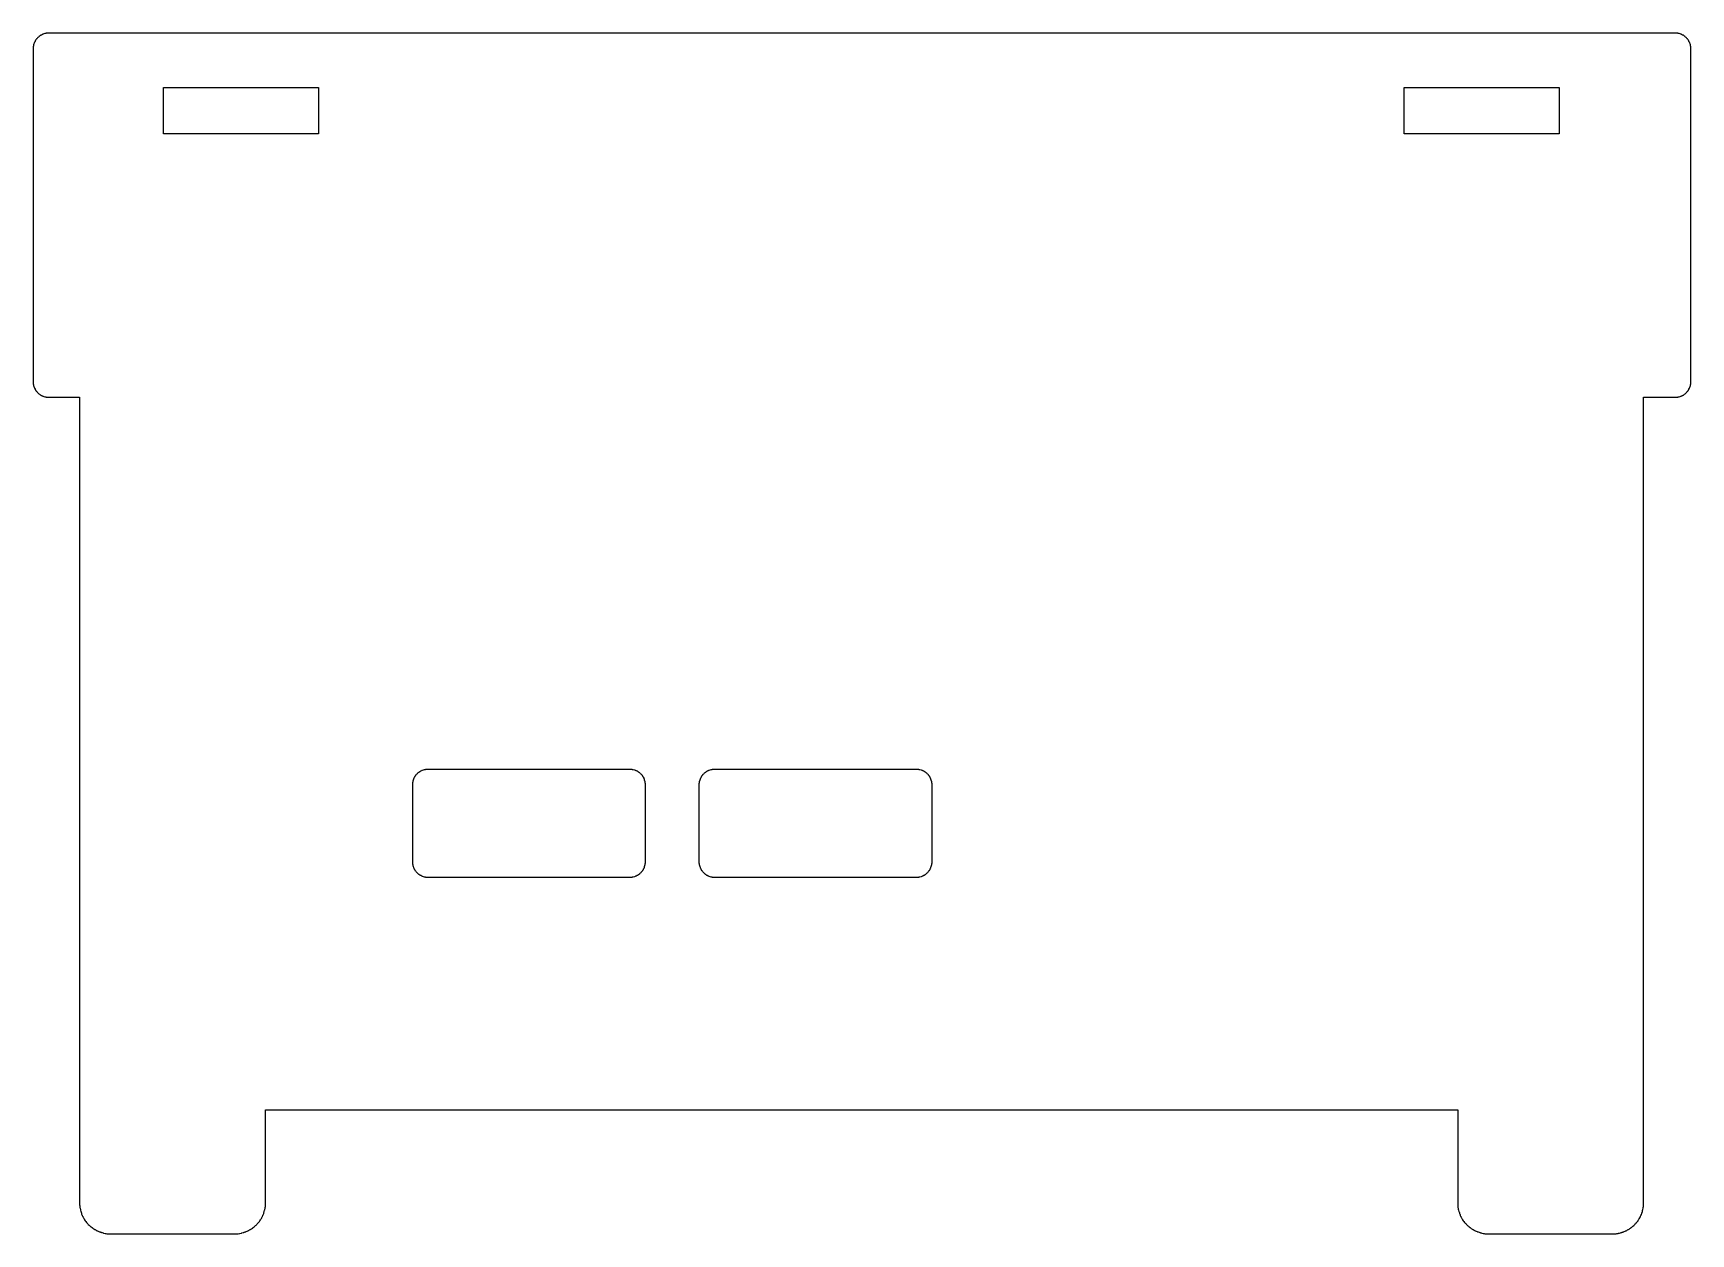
# Model space of a CAD drawing. Header units: metres. Extents: x -3 to 104, y 0 to 78.
import ezdxf

# ---------------------------------------------------------------- set-up
doc = ezdxf.new("R2010")
doc.units = ezdxf.units.M

msp = doc.modelspace()

# ---------------------------------------------------------------- linework, layer by layer
for p, q in [((-2.84, 77.04), (-2.85, 77.03)), ((-2.83, 77.06), (-2.84, 77.04)), ((-2.82, 77.07), (-2.83, 77.06)), ((-2.81, 77.09), (-2.82, 77.07)), ((-2.8, 77.1), (-2.81, 77.09)), ((-2.78, 77.13), (-2.8, 77.1)), ((-2.77, 77.14), (-2.78, 77.13)), ((-2.75, 77.16), (-2.77, 77.14)), ((-2.72, 77.19), (-2.75, 77.16)), ((-2.69, 77.22), (-2.72, 77.19)), ((-2.66, 77.25), (-2.69, 77.22)), ((-2.64, 77.27), (-2.66, 77.25)), ((-2.63, 77.28), (-2.64, 77.27)), ((-2.6, 77.3), (-2.63, 77.28)), ((-2.59, 77.31), (-2.6, 77.3)), ((-2.57, 77.32), (-2.59, 77.31)), ((-2.56, 77.33), (-2.57, 77.32)), ((-2.54, 77.34), (-2.56, 77.33)), ((-2.53, 77.35), (-2.54, 77.34)), ((-2.51, 77.36), (-2.53, 77.35)), ((-2.5, 77.37), (-2.51, 77.36)), ((-2.48, 77.38), (-2.5, 77.37)), ((-2.47, 77.38), (-2.48, 77.38)), ((-2.42, 77.41), (-2.47, 77.38)), ((-2.41, 77.41), (-2.42, 77.41)), ((-2.39, 77.42), (-2.41, 77.41)), ((-2.38, 77.43), (-2.39, 77.42)), ((-2.36, 77.43), (-2.38, 77.43)), ((-2.31, 77.45), (-2.36, 77.43)), ((-2.24, 77.47), (-2.31, 77.45)), ((-2.22, 77.47), (-2.24, 77.47)), ((-2.21, 77.48), (-2.22, 77.47)), ((-2.19, 77.48), (-2.21, 77.48)), ((-2.17, 77.48), (-2.19, 77.48)), ((-2.16, 77.49), (-2.17, 77.48)), ((-2.14, 77.49), (-2.16, 77.49)), ((-2.07, 77.5), (-2.14, 77.49)), ((-2.05, 77.5), (-2.07, 77.5)), ((-2.04, 77.5), (-2.05, 77.5)), ((-2.02, 77.5), (-2.04, 77.5)), ((103.02, 77.5), (-2.02, 77.5)), ((103.03, 77.5), (103.02, 77.5)), ((103.05, 77.5), (103.03, 77.5)), ((103.07, 77.5), (103.05, 77.5)), ((103.14, 77.49), (103.07, 77.5)), ((103.16, 77.49), (103.14, 77.49)), ((103.17, 77.48), (103.16, 77.49)), ((103.19, 77.48), (103.17, 77.48)), ((103.21, 77.48), (103.19, 77.48)), ((103.22, 77.47), (103.21, 77.48)), ((103.24, 77.47), (103.22, 77.47)), ((103.31, 77.45), (103.24, 77.47)), ((103.36, 77.43), (103.31, 77.45)), ((103.38, 77.43), (103.36, 77.43)), ((103.39, 77.42), (103.38, 77.43)), ((103.41, 77.41), (103.39, 77.42)), ((103.42, 77.41), (103.41, 77.41)), ((103.47, 77.38), (103.42, 77.41)), ((103.48, 77.38), (103.47, 77.38)), ((103.5, 77.37), (103.48, 77.38)), ((103.52, 77.36), (103.5, 77.37)), ((103.53, 77.35), (103.52, 77.36)), ((103.55, 77.34), (103.53, 77.35)), ((103.56, 77.33), (103.55, 77.34)), ((103.57, 77.32), (103.56, 77.33)), ((103.59, 77.31), (103.57, 77.32)), ((103.6, 77.3), (103.59, 77.31)), ((103.63, 77.28), (103.6, 77.3)), ((103.64, 77.27), (103.63, 77.28)), ((103.66, 77.25), (103.64, 77.27)), ((103.69, 77.22), (103.66, 77.25)), ((103.72, 77.19), (103.69, 77.22)), ((103.75, 77.16), (103.72, 77.19)), ((103.77, 77.14), (103.75, 77.16)), ((103.78, 77.13), (103.77, 77.14)), ((103.8, 77.1), (103.78, 77.13)), ((103.81, 77.09), (103.8, 77.1)), ((103.82, 77.07), (103.81, 77.09)), ((103.83, 77.06), (103.82, 77.07)), ((103.84, 77.04), (103.83, 77.06)), ((103.85, 77.03), (103.84, 77.04)), ((-2.99, 76.64), (-3, 76.57)), ((-3, 76.57), (-3, 76.55)), ((-3, 76.55), (-3, 76.54)), ((-3, 76.54), (-3, 76.52)), ((-3, 76.52), (-3, 54.98)), ((-2.98, 76.67), (-2.99, 76.66)), ((-2.99, 76.66), (-2.99, 76.64)), ((-2.97, 76.72), (-2.98, 76.71)), ((-2.98, 76.71), (-2.98, 76.69)), ((-2.98, 76.69), (-2.98, 76.67)), ((-2.95, 76.81), (-2.97, 76.74)), ((-2.97, 76.74), (-2.97, 76.72)), ((-2.93, 76.86), (-2.95, 76.81)), ((-2.92, 76.89), (-2.93, 76.88)), ((-2.93, 76.88), (-2.93, 76.86)), ((-2.91, 76.91), (-2.92, 76.89)), ((-2.88, 76.97), (-2.91, 76.92)), ((-2.91, 76.92), (-2.91, 76.91)), ((-2.87, 77), (-2.88, 76.98)), ((-2.88, 76.98), (-2.88, 76.97)), ((-2.86, 77.01), (-2.87, 77)), ((-2.85, 77.03), (-2.86, 77.01)), ((103.86, 77.01), (103.85, 77.03)), ((103.87, 77), (103.86, 77.01)), ((103.88, 76.98), (103.87, 77)), ((103.88, 76.97), (103.88, 76.98)), ((103.91, 76.92), (103.88, 76.97)), ((103.91, 76.91), (103.91, 76.92)), ((103.92, 76.89), (103.91, 76.91)), ((103.93, 76.88), (103.92, 76.89)), ((103.93, 76.86), (103.93, 76.88)), ((103.95, 76.81), (103.93, 76.86)), ((103.97, 76.74), (103.95, 76.81)), ((103.97, 76.72), (103.97, 76.74)), ((103.98, 76.71), (103.97, 76.72)), ((103.98, 76.69), (103.98, 76.71)), ((103.98, 76.67), (103.98, 76.69)), ((103.99, 76.66), (103.98, 76.67)), ((103.99, 76.64), (103.99, 76.66)), ((104, 76.57), (103.99, 76.64)), ((104, 76.55), (104, 76.57)), ((104, 76.54), (104, 76.55)), ((104, 76.52), (104, 76.54)), ((104, 54.98), (104, 76.52)), ((5.42, 71), (5.42, 74)), ((5.42, 74), (15.42, 74)), ((15.42, 74), (15.42, 71)), ((85.5, 71), (85.5, 74)), ((85.5, 74), (95.5, 74)), ((95.5, 74), (95.5, 71)), ((15.42, 71), (5.42, 71)), ((95.5, 71), (85.5, 71)), ((-3, 54.98), (-3, 54.96)), ((-3, 54.96), (-3, 54.95)), ((-3, 54.95), (-3, 54.93)), ((-3, 54.93), (-2.99, 54.86)), ((-2.99, 54.86), (-2.99, 54.84)), ((-2.99, 54.84), (-2.98, 54.83)), ((-2.98, 54.83), (-2.98, 54.81)), ((-2.98, 54.81), (-2.98, 54.79)), ((-2.98, 54.79), (-2.97, 54.78)), ((-2.97, 54.78), (-2.97, 54.76)), ((-2.97, 54.76), (-2.95, 54.69)), ((-2.95, 54.69), (-2.93, 54.64)), ((-2.93, 54.64), (-2.93, 54.62)), ((-2.93, 54.62), (-2.92, 54.61)), ((-2.92, 54.61), (-2.91, 54.59)), ((-2.91, 54.59), (-2.91, 54.58)), ((-2.91, 54.58), (-2.88, 54.53)), ((103.88, 54.53), (103.91, 54.58)), ((103.91, 54.59), (103.92, 54.61)), ((103.91, 54.58), (103.91, 54.59)), ((103.92, 54.61), (103.93, 54.62)), ((103.93, 54.64), (103.95, 54.69)), ((103.93, 54.62), (103.93, 54.64)), ((103.95, 54.69), (103.97, 54.76)), ((103.97, 54.78), (103.98, 54.79)), ((103.97, 54.76), (103.97, 54.78)), ((103.98, 54.83), (103.99, 54.84)), ((103.98, 54.81), (103.98, 54.83)), ((103.98, 54.79), (103.98, 54.81)), ((103.99, 54.86), (104, 54.93)), ((103.99, 54.84), (103.99, 54.86)), ((104, 54.96), (104, 54.98)), ((104, 54.95), (104, 54.96)), ((104, 54.93), (104, 54.95)), ((-2.88, 54.53), (-2.88, 54.52)), ((-2.88, 54.52), (-2.87, 54.5)), ((-2.87, 54.5), (-2.86, 54.49)), ((-2.86, 54.49), (-2.85, 54.47)), ((-2.85, 54.47), (-2.84, 54.46)), ((-2.84, 54.46), (-2.83, 54.44)), ((-2.83, 54.44), (-2.82, 54.43)), ((-2.82, 54.43), (-2.81, 54.41)), ((-2.81, 54.41), (-2.8, 54.4)), ((-2.8, 54.4), (-2.78, 54.37)), ((-2.78, 54.37), (-2.77, 54.36)), ((-2.77, 54.36), (-2.75, 54.34)), ((-2.75, 54.34), (-2.72, 54.31)), ((-2.72, 54.31), (-2.69, 54.28)), ((-2.69, 54.28), (-2.66, 54.25)), ((-2.66, 54.25), (-2.64, 54.23)), ((-2.64, 54.23), (-2.63, 54.22)), ((-2.63, 54.22), (-2.6, 54.2)), ((-2.6, 54.2), (-2.59, 54.19)), ((-2.59, 54.19), (-2.57, 54.18)), ((-2.57, 54.18), (-2.56, 54.17)), ((-2.56, 54.17), (-2.54, 54.16)), ((-2.54, 54.16), (-2.53, 54.15)), ((-2.53, 54.15), (-2.51, 54.14)), ((-2.51, 54.14), (-2.5, 54.13)), ((-2.5, 54.13), (-2.48, 54.12)), ((-2.48, 54.12), (-2.47, 54.12)), ((-2.47, 54.12), (-2.42, 54.09)), ((-2.42, 54.09), (-2.41, 54.09)), ((-2.41, 54.09), (-2.39, 54.08)), ((-2.39, 54.08), (-2.38, 54.07)), ((-2.38, 54.07), (-2.36, 54.07)), ((-2.36, 54.07), (-2.31, 54.05)), ((-2.31, 54.05), (-2.24, 54.03)), ((-2.24, 54.03), (-2.22, 54.03)), ((-2.22, 54.03), (-2.21, 54.02)), ((-2.21, 54.02), (-2.19, 54.02)), ((-2.19, 54.02), (-2.17, 54.02)), ((-2.17, 54.02), (-2.16, 54.01)), ((-2.16, 54.01), (-2.14, 54.01)), ((-2.14, 54.01), (-2.07, 54)), ((-2.07, 54), (-2.05, 54)), ((-2.05, 54), (-2.04, 54)), ((-2.04, 54), (-2.02, 54)), ((-2.02, 54), (0, 54)), ((0, 54), (0, 1.96)), ((100.95, 2), (100.95, 54)), ((100.95, 54), (103.02, 54)), ((103.02, 54), (103.03, 54)), ((103.03, 54), (103.05, 54)), ((103.05, 54), (103.07, 54)), ((103.07, 54), (103.14, 54.01)), ((103.14, 54.01), (103.16, 54.01)), ((103.16, 54.01), (103.17, 54.02)), ((103.17, 54.02), (103.19, 54.02)), ((103.19, 54.02), (103.21, 54.02)), ((103.21, 54.02), (103.22, 54.03)), ((103.22, 54.03), (103.24, 54.03)), ((103.24, 54.03), (103.31, 54.05)), ((103.31, 54.05), (103.36, 54.07)), ((103.36, 54.07), (103.38, 54.07)), ((103.38, 54.07), (103.39, 54.08)), ((103.39, 54.08), (103.41, 54.09)), ((103.41, 54.09), (103.42, 54.09)), ((103.42, 54.09), (103.47, 54.12)), ((103.47, 54.12), (103.48, 54.12)), ((103.48, 54.12), (103.5, 54.13)), ((103.5, 54.13), (103.52, 54.14)), ((103.52, 54.14), (103.53, 54.15)), ((103.53, 54.15), (103.55, 54.16)), ((103.55, 54.16), (103.56, 54.17)), ((103.56, 54.17), (103.57, 54.18)), ((103.57, 54.18), (103.59, 54.19)), ((103.59, 54.19), (103.6, 54.2)), ((103.6, 54.2), (103.63, 54.22)), ((103.63, 54.22), (103.64, 54.23)), ((103.64, 54.23), (103.66, 54.25)), ((103.66, 54.25), (103.69, 54.28)), ((103.69, 54.28), (103.72, 54.31)), ((103.72, 54.31), (103.75, 54.34)), ((103.75, 54.34), (103.77, 54.36)), ((103.77, 54.36), (103.78, 54.37)), ((103.78, 54.37), (103.8, 54.4)), ((103.8, 54.4), (103.81, 54.41)), ((103.81, 54.41), (103.82, 54.43)), ((103.82, 54.43), (103.83, 54.44)), ((103.83, 54.44), (103.84, 54.46)), ((103.84, 54.46), (103.85, 54.47)), ((103.85, 54.47), (103.86, 54.49)), ((103.86, 54.49), (103.87, 54.5)), ((103.87, 54.5), (103.88, 54.52)), ((103.88, 54.52), (103.88, 54.53)), ((22.19, 29.95), (22.26, 29.97)), ((22.26, 29.97), (22.28, 29.97)), ((22.28, 29.97), (22.29, 29.98)), ((22.29, 29.98), (22.31, 29.98)), ((22.31, 29.98), (22.33, 29.98)), ((22.33, 29.98), (22.34, 29.99)), ((22.34, 29.99), (22.36, 29.99)), ((22.36, 29.99), (22.43, 30)), ((22.43, 30), (22.45, 30)), ((22.45, 30), (22.46, 30)), ((22.46, 30), (22.48, 30)), ((22.48, 30), (35.52, 30)), ((35.52, 30), (35.54, 30)), ((35.54, 30), (35.55, 30)), ((35.55, 30), (35.57, 30)), ((35.57, 30), (35.64, 29.99)), ((35.64, 29.99), (35.66, 29.99)), ((35.66, 29.99), (35.67, 29.98)), ((35.67, 29.98), (35.69, 29.98)), ((35.69, 29.98), (35.71, 29.98)), ((35.71, 29.98), (35.72, 29.97)), ((35.72, 29.97), (35.74, 29.97)), ((35.74, 29.97), (35.81, 29.95)), ((40.69, 29.95), (40.76, 29.97)), ((40.76, 29.97), (40.78, 29.97)), ((40.78, 29.97), (40.79, 29.98)), ((40.79, 29.98), (40.81, 29.98)), ((40.81, 29.98), (40.83, 29.98)), ((40.83, 29.98), (40.84, 29.99)), ((40.84, 29.99), (40.86, 29.99)), ((40.86, 29.99), (40.93, 30)), ((40.93, 30), (40.95, 30)), ((40.95, 30), (40.96, 30)), ((40.96, 30), (40.98, 30)), ((40.98, 30), (54.02, 30)), ((54.02, 30), (54.04, 30)), ((54.04, 30), (54.05, 30)), ((54.05, 30), (54.07, 30)), ((54.07, 30), (54.14, 29.99)), ((54.14, 29.99), (54.16, 29.99)), ((54.16, 29.99), (54.17, 29.98)), ((54.17, 29.98), (54.19, 29.98)), ((54.19, 29.98), (54.21, 29.98)), ((54.21, 29.98), (54.22, 29.97)), ((54.22, 29.97), (54.24, 29.97)), ((54.24, 29.97), (54.31, 29.95)), ((21.5, 29.07), (21.51, 29.14)), ((21.5, 29.05), (21.5, 29.07)), ((21.5, 29.04), (21.5, 29.05)), ((21.5, 29.02), (21.5, 29.04)), ((21.5, 23.98), (21.5, 29.02)), ((21.51, 29.16), (21.52, 29.17)), ((21.51, 29.14), (21.51, 29.16)), ((21.52, 29.21), (21.53, 29.22)), ((21.52, 29.19), (21.52, 29.21)), ((21.52, 29.17), (21.52, 29.19)), ((21.53, 29.24), (21.55, 29.31)), ((21.53, 29.22), (21.53, 29.24)), ((21.55, 29.31), (21.57, 29.36)), ((21.57, 29.38), (21.58, 29.39)), ((21.57, 29.36), (21.57, 29.38)), ((21.58, 29.39), (21.59, 29.41)), ((21.59, 29.42), (21.62, 29.47)), ((21.59, 29.41), (21.59, 29.42)), ((21.62, 29.48), (21.63, 29.5)), ((21.62, 29.47), (21.62, 29.48)), ((21.63, 29.5), (21.64, 29.51)), ((21.64, 29.51), (21.65, 29.53)), ((21.65, 29.53), (21.66, 29.54)), ((21.66, 29.54), (21.67, 29.56)), ((21.67, 29.56), (21.68, 29.57)), ((21.68, 29.57), (21.69, 29.59)), ((21.69, 29.59), (21.7, 29.6)), ((21.7, 29.6), (21.72, 29.63)), ((21.72, 29.63), (21.73, 29.64)), ((21.73, 29.64), (21.75, 29.66)), ((21.75, 29.66), (21.78, 29.69)), ((21.78, 29.69), (21.81, 29.72)), ((21.81, 29.72), (21.84, 29.75)), ((21.84, 29.75), (21.86, 29.77)), ((21.86, 29.77), (21.87, 29.78)), ((21.87, 29.78), (21.9, 29.8)), ((21.9, 29.8), (21.91, 29.81)), ((21.91, 29.81), (21.93, 29.82)), ((21.93, 29.82), (21.94, 29.83)), ((21.94, 29.83), (21.96, 29.84)), ((21.96, 29.84), (21.97, 29.85)), ((21.97, 29.85), (21.99, 29.86)), ((21.99, 29.86), (22, 29.87)), ((22, 29.87), (22.02, 29.88)), ((22.02, 29.88), (22.03, 29.88)), ((22.03, 29.88), (22.08, 29.91)), ((22.08, 29.91), (22.09, 29.91)), ((22.09, 29.91), (22.11, 29.92)), ((22.11, 29.92), (22.12, 29.93)), ((22.12, 29.93), (22.14, 29.93)), ((22.14, 29.93), (22.19, 29.95)), ((35.81, 29.95), (35.86, 29.93)), ((35.86, 29.93), (35.88, 29.93)), ((35.88, 29.93), (35.89, 29.92)), ((35.89, 29.92), (35.91, 29.91)), ((35.91, 29.91), (35.92, 29.91)), ((35.92, 29.91), (35.97, 29.88)), ((35.97, 29.88), (35.98, 29.88)), ((35.98, 29.88), (36, 29.87)), ((36, 29.87), (36.01, 29.86)), ((36.01, 29.86), (36.03, 29.85)), ((36.03, 29.85), (36.04, 29.84)), ((36.04, 29.84), (36.06, 29.83)), ((36.06, 29.83), (36.07, 29.82)), ((36.07, 29.82), (36.09, 29.81)), ((36.09, 29.81), (36.1, 29.8)), ((36.1, 29.8), (36.13, 29.78)), ((36.13, 29.78), (36.14, 29.77)), ((36.14, 29.77), (36.16, 29.75)), ((36.16, 29.75), (36.19, 29.72)), ((36.19, 29.72), (36.22, 29.69)), ((36.22, 29.69), (36.25, 29.66)), ((36.25, 29.66), (36.27, 29.64)), ((36.27, 29.64), (36.28, 29.63)), ((36.28, 29.63), (36.3, 29.6)), ((36.3, 29.6), (36.31, 29.59)), ((36.31, 29.59), (36.32, 29.57)), ((36.32, 29.57), (36.33, 29.56)), ((36.33, 29.56), (36.34, 29.54)), ((36.34, 29.54), (36.35, 29.53)), ((36.35, 29.53), (36.36, 29.51)), ((36.36, 29.51), (36.37, 29.5)), ((36.37, 29.5), (36.38, 29.48)), ((36.38, 29.48), (36.38, 29.47)), ((36.38, 29.47), (36.41, 29.42)), ((36.41, 29.42), (36.41, 29.41)), ((36.41, 29.41), (36.42, 29.39)), ((36.42, 29.39), (36.43, 29.38)), ((36.43, 29.38), (36.43, 29.36)), ((36.43, 29.36), (36.45, 29.31)), ((36.45, 29.31), (36.47, 29.24)), ((36.47, 29.24), (36.47, 29.22)), ((36.47, 29.22), (36.48, 29.21)), ((36.48, 29.21), (36.48, 29.19)), ((36.48, 29.19), (36.48, 29.17)), ((36.48, 29.17), (36.49, 29.16)), ((36.49, 29.16), (36.49, 29.14)), ((36.49, 29.14), (36.5, 29.07)), ((36.5, 29.07), (36.5, 29.05)), ((36.5, 29.05), (36.5, 29.04)), ((36.5, 29.04), (36.5, 29.02)), ((36.5, 29.02), (36.5, 23.98)), ((40, 29.07), (40.01, 29.14)), ((40, 29.05), (40, 29.07)), ((40, 29.04), (40, 29.05)), ((40, 29.02), (40, 29.04)), ((40, 23.98), (40, 29.02)), ((40.01, 29.16), (40.02, 29.17)), ((40.01, 29.14), (40.01, 29.16)), ((40.02, 29.21), (40.03, 29.22)), ((40.02, 29.19), (40.02, 29.21)), ((40.02, 29.17), (40.02, 29.19)), ((40.03, 29.24), (40.05, 29.31)), ((40.03, 29.22), (40.03, 29.24)), ((40.05, 29.31), (40.07, 29.36)), ((40.07, 29.38), (40.08, 29.39)), ((40.07, 29.36), (40.07, 29.38)), ((40.08, 29.39), (40.09, 29.41)), ((40.09, 29.42), (40.12, 29.47)), ((40.09, 29.41), (40.09, 29.42)), ((40.12, 29.48), (40.13, 29.5)), ((40.12, 29.47), (40.12, 29.48)), ((40.13, 29.5), (40.14, 29.51)), ((40.14, 29.51), (40.15, 29.53)), ((40.15, 29.53), (40.16, 29.54)), ((40.16, 29.54), (40.17, 29.56)), ((40.17, 29.56), (40.18, 29.57)), ((40.18, 29.57), (40.19, 29.59)), ((40.19, 29.59), (40.2, 29.6)), ((40.2, 29.6), (40.22, 29.63)), ((40.22, 29.63), (40.23, 29.64)), ((40.23, 29.64), (40.25, 29.66)), ((40.25, 29.66), (40.28, 29.69)), ((40.28, 29.69), (40.31, 29.72)), ((40.31, 29.72), (40.34, 29.75)), ((40.34, 29.75), (40.36, 29.77)), ((40.36, 29.77), (40.37, 29.78)), ((40.37, 29.78), (40.4, 29.8)), ((40.4, 29.8), (40.41, 29.81)), ((40.41, 29.81), (40.43, 29.82)), ((40.43, 29.82), (40.44, 29.83)), ((40.44, 29.83), (40.46, 29.84)), ((40.46, 29.84), (40.47, 29.85)), ((40.47, 29.85), (40.49, 29.86)), ((40.49, 29.86), (40.5, 29.87)), ((40.5, 29.87), (40.52, 29.88)), ((40.52, 29.88), (40.53, 29.88)), ((40.53, 29.88), (40.58, 29.91)), ((40.58, 29.91), (40.59, 29.91)), ((40.59, 29.91), (40.61, 29.92)), ((40.61, 29.92), (40.62, 29.93)), ((40.62, 29.93), (40.64, 29.93)), ((40.64, 29.93), (40.69, 29.95)), ((54.31, 29.95), (54.36, 29.93)), ((54.36, 29.93), (54.38, 29.93)), ((54.38, 29.93), (54.39, 29.92)), ((54.39, 29.92), (54.41, 29.91)), ((54.41, 29.91), (54.42, 29.91)), ((54.42, 29.91), (54.47, 29.88)), ((54.47, 29.88), (54.48, 29.88)), ((54.48, 29.88), (54.5, 29.87)), ((54.5, 29.87), (54.51, 29.86)), ((54.51, 29.86), (54.53, 29.85)), ((54.53, 29.85), (54.54, 29.84)), ((54.54, 29.84), (54.56, 29.83)), ((54.56, 29.83), (54.57, 29.82)), ((54.57, 29.82), (54.59, 29.81)), ((54.59, 29.81), (54.6, 29.8)), ((54.6, 29.8), (54.63, 29.78)), ((54.63, 29.78), (54.64, 29.77)), ((54.64, 29.77), (54.66, 29.75)), ((54.66, 29.75), (54.69, 29.72)), ((54.69, 29.72), (54.72, 29.69)), ((54.72, 29.69), (54.75, 29.66)), ((54.75, 29.66), (54.77, 29.64)), ((54.77, 29.64), (54.78, 29.63)), ((54.78, 29.63), (54.8, 29.6)), ((54.8, 29.6), (54.81, 29.59)), ((54.81, 29.59), (54.82, 29.57)), ((54.82, 29.57), (54.83, 29.56)), ((54.83, 29.56), (54.84, 29.54)), ((54.84, 29.54), (54.85, 29.53)), ((54.85, 29.53), (54.86, 29.51)), ((54.86, 29.51), (54.87, 29.5)), ((54.87, 29.5), (54.88, 29.48)), ((54.88, 29.48), (54.88, 29.47)), ((54.88, 29.47), (54.91, 29.42)), ((54.91, 29.42), (54.91, 29.41)), ((54.91, 29.41), (54.92, 29.39)), ((54.92, 29.39), (54.93, 29.38)), ((54.93, 29.38), (54.93, 29.36)), ((54.93, 29.36), (54.95, 29.31)), ((54.95, 29.31), (54.97, 29.24)), ((54.97, 29.24), (54.97, 29.22)), ((54.97, 29.22), (54.98, 29.21)), ((54.98, 29.21), (54.98, 29.19)), ((54.98, 29.19), (54.98, 29.17)), ((54.98, 29.17), (54.99, 29.16)), ((54.99, 29.16), (54.99, 29.14)), ((54.99, 29.14), (55, 29.07)), ((55, 29.07), (55, 29.05)), ((55, 29.05), (55, 29.04)), ((55, 29.04), (55, 29.02)), ((55, 29.02), (55, 23.98)), ((21.5, 23.96), (21.5, 23.98)), ((21.5, 23.95), (21.5, 23.96)), ((21.5, 23.93), (21.5, 23.95)), ((21.51, 23.86), (21.5, 23.93)), ((21.51, 23.84), (21.51, 23.86)), ((21.52, 23.83), (21.51, 23.84)), ((21.52, 23.81), (21.52, 23.83)), ((21.52, 23.79), (21.52, 23.81)), ((21.53, 23.78), (21.52, 23.79)), ((21.53, 23.76), (21.53, 23.78)), ((21.55, 23.69), (21.53, 23.76)), ((21.57, 23.64), (21.55, 23.69)), ((21.57, 23.62), (21.57, 23.64)), ((21.58, 23.61), (21.57, 23.62)), ((21.59, 23.59), (21.58, 23.61)), ((21.59, 23.58), (21.59, 23.59)), ((21.62, 23.53), (21.59, 23.58)), ((36.41, 23.58), (36.38, 23.53)), ((36.42, 23.61), (36.41, 23.59)), ((36.41, 23.59), (36.41, 23.58)), ((36.43, 23.62), (36.42, 23.61)), ((36.45, 23.69), (36.43, 23.64)), ((36.43, 23.64), (36.43, 23.62)), ((36.47, 23.76), (36.45, 23.69)), ((36.48, 23.79), (36.47, 23.78)), ((36.47, 23.78), (36.47, 23.76)), ((36.49, 23.84), (36.48, 23.83)), ((36.48, 23.83), (36.48, 23.81)), ((36.48, 23.81), (36.48, 23.79)), ((36.5, 23.93), (36.49, 23.86)), ((36.49, 23.86), (36.49, 23.84)), ((36.5, 23.98), (36.5, 23.96)), ((36.5, 23.96), (36.5, 23.95)), ((36.5, 23.95), (36.5, 23.93)), ((40, 23.96), (40, 23.98)), ((40, 23.95), (40, 23.96)), ((40, 23.93), (40, 23.95)), ((40.01, 23.86), (40, 23.93)), ((40.01, 23.84), (40.01, 23.86)), ((40.02, 23.83), (40.01, 23.84)), ((40.02, 23.81), (40.02, 23.83)), ((40.02, 23.79), (40.02, 23.81)), ((40.03, 23.78), (40.02, 23.79)), ((40.03, 23.76), (40.03, 23.78)), ((40.05, 23.69), (40.03, 23.76)), ((40.07, 23.64), (40.05, 23.69)), ((40.07, 23.62), (40.07, 23.64)), ((40.08, 23.61), (40.07, 23.62)), ((40.09, 23.59), (40.08, 23.61)), ((40.09, 23.58), (40.09, 23.59)), ((40.12, 23.53), (40.09, 23.58)), ((54.91, 23.58), (54.88, 23.53)), ((54.92, 23.61), (54.91, 23.59)), ((54.91, 23.59), (54.91, 23.58)), ((54.93, 23.62), (54.92, 23.61)), ((54.95, 23.69), (54.93, 23.64)), ((54.93, 23.64), (54.93, 23.62)), ((54.97, 23.76), (54.95, 23.69)), ((54.98, 23.79), (54.97, 23.78)), ((54.97, 23.78), (54.97, 23.76)), ((54.99, 23.84), (54.98, 23.83)), ((54.98, 23.83), (54.98, 23.81)), ((54.98, 23.81), (54.98, 23.79)), ((55, 23.93), (54.99, 23.86)), ((54.99, 23.86), (54.99, 23.84)), ((55, 23.98), (55, 23.96)), ((55, 23.96), (55, 23.95)), ((55, 23.95), (55, 23.93)), ((21.62, 23.52), (21.62, 23.53)), ((21.63, 23.5), (21.62, 23.52)), ((21.64, 23.49), (21.63, 23.5)), ((21.65, 23.47), (21.64, 23.49)), ((21.66, 23.46), (21.65, 23.47)), ((21.67, 23.44), (21.66, 23.46)), ((21.68, 23.43), (21.67, 23.44)), ((21.69, 23.41), (21.68, 23.43)), ((21.7, 23.4), (21.69, 23.41)), ((21.72, 23.37), (21.7, 23.4)), ((21.73, 23.36), (21.72, 23.37)), ((21.75, 23.34), (21.73, 23.36)), ((21.78, 23.31), (21.75, 23.34)), ((21.81, 23.28), (21.78, 23.31)), ((21.84, 23.25), (21.81, 23.28)), ((21.86, 23.23), (21.84, 23.25)), ((21.87, 23.22), (21.86, 23.23)), ((21.9, 23.2), (21.87, 23.22)), ((21.91, 23.19), (21.9, 23.2)), ((21.93, 23.18), (21.91, 23.19)), ((21.94, 23.17), (21.93, 23.18)), ((21.96, 23.16), (21.94, 23.17)), ((21.97, 23.15), (21.96, 23.16)), ((21.99, 23.14), (21.97, 23.15)), ((22, 23.13), (21.99, 23.14)), ((22.02, 23.12), (22, 23.13)), ((22.03, 23.12), (22.02, 23.12)), ((22.08, 23.09), (22.03, 23.12)), ((22.09, 23.09), (22.08, 23.09)), ((22.11, 23.08), (22.09, 23.09)), ((22.12, 23.07), (22.11, 23.08)), ((22.14, 23.07), (22.12, 23.07)), ((22.19, 23.05), (22.14, 23.07)), ((22.26, 23.03), (22.19, 23.05)), ((22.28, 23.03), (22.26, 23.03)), ((22.29, 23.02), (22.28, 23.03)), ((22.31, 23.02), (22.29, 23.02)), ((22.33, 23.02), (22.31, 23.02)), ((22.34, 23.01), (22.33, 23.02)), ((22.36, 23.01), (22.34, 23.01)), ((22.43, 23), (22.36, 23.01)), ((22.45, 23), (22.43, 23)), ((22.46, 23), (22.45, 23)), ((22.48, 23), (22.46, 23)), ((35.52, 23), (22.48, 23)), ((35.54, 23), (35.52, 23)), ((35.55, 23), (35.54, 23)), ((35.57, 23), (35.55, 23)), ((35.64, 23.01), (35.57, 23)), ((35.66, 23.01), (35.64, 23.01)), ((35.67, 23.02), (35.66, 23.01)), ((35.69, 23.02), (35.67, 23.02)), ((35.71, 23.02), (35.69, 23.02)), ((35.72, 23.03), (35.71, 23.02)), ((35.74, 23.03), (35.72, 23.03)), ((35.81, 23.05), (35.74, 23.03)), ((35.86, 23.07), (35.81, 23.05)), ((35.88, 23.07), (35.86, 23.07)), ((35.89, 23.08), (35.88, 23.07)), ((35.91, 23.09), (35.89, 23.08)), ((35.92, 23.09), (35.91, 23.09)), ((35.97, 23.12), (35.92, 23.09)), ((35.98, 23.12), (35.97, 23.12)), ((36, 23.13), (35.98, 23.12)), ((36.01, 23.14), (36, 23.13)), ((36.03, 23.15), (36.01, 23.14)), ((36.04, 23.16), (36.03, 23.15)), ((36.06, 23.17), (36.04, 23.16)), ((36.07, 23.18), (36.06, 23.17)), ((36.09, 23.19), (36.07, 23.18)), ((36.1, 23.2), (36.09, 23.19)), ((36.13, 23.22), (36.1, 23.2)), ((36.14, 23.23), (36.13, 23.22)), ((36.16, 23.25), (36.14, 23.23)), ((36.19, 23.28), (36.16, 23.25)), ((36.22, 23.31), (36.19, 23.28)), ((36.25, 23.34), (36.22, 23.31)), ((36.27, 23.36), (36.25, 23.34)), ((36.28, 23.37), (36.27, 23.36)), ((36.3, 23.4), (36.28, 23.37)), ((36.31, 23.41), (36.3, 23.4)), ((36.32, 23.43), (36.31, 23.41)), ((36.33, 23.44), (36.32, 23.43)), ((36.34, 23.46), (36.33, 23.44)), ((36.35, 23.47), (36.34, 23.46)), ((36.36, 23.49), (36.35, 23.47)), ((36.37, 23.5), (36.36, 23.49)), ((36.38, 23.52), (36.37, 23.5)), ((36.38, 23.53), (36.38, 23.52)), ((40.12, 23.52), (40.12, 23.53)), ((40.13, 23.5), (40.12, 23.52)), ((40.14, 23.49), (40.13, 23.5)), ((40.15, 23.47), (40.14, 23.49)), ((40.16, 23.46), (40.15, 23.47)), ((40.17, 23.44), (40.16, 23.46)), ((40.18, 23.43), (40.17, 23.44)), ((40.19, 23.41), (40.18, 23.43)), ((40.2, 23.4), (40.19, 23.41)), ((40.22, 23.37), (40.2, 23.4)), ((40.23, 23.36), (40.22, 23.37)), ((40.25, 23.34), (40.23, 23.36)), ((40.28, 23.31), (40.25, 23.34)), ((40.31, 23.28), (40.28, 23.31)), ((40.34, 23.25), (40.31, 23.28)), ((40.36, 23.23), (40.34, 23.25)), ((40.37, 23.22), (40.36, 23.23)), ((40.4, 23.2), (40.37, 23.22)), ((40.41, 23.19), (40.4, 23.2)), ((40.43, 23.18), (40.41, 23.19)), ((40.44, 23.17), (40.43, 23.18)), ((40.46, 23.16), (40.44, 23.17)), ((40.47, 23.15), (40.46, 23.16)), ((40.49, 23.14), (40.47, 23.15)), ((40.5, 23.13), (40.49, 23.14)), ((40.52, 23.12), (40.5, 23.13)), ((40.53, 23.12), (40.52, 23.12)), ((40.58, 23.09), (40.53, 23.12)), ((40.59, 23.09), (40.58, 23.09)), ((40.61, 23.08), (40.59, 23.09)), ((40.62, 23.07), (40.61, 23.08)), ((40.64, 23.07), (40.62, 23.07)), ((40.69, 23.05), (40.64, 23.07)), ((40.76, 23.03), (40.69, 23.05)), ((40.78, 23.03), (40.76, 23.03)), ((40.79, 23.02), (40.78, 23.03)), ((40.81, 23.02), (40.79, 23.02)), ((40.83, 23.02), (40.81, 23.02)), ((40.84, 23.01), (40.83, 23.02)), ((40.86, 23.01), (40.84, 23.01)), ((40.93, 23), (40.86, 23.01)), ((40.95, 23), (40.93, 23)), ((40.96, 23), (40.95, 23)), ((40.98, 23), (40.96, 23)), ((54.02, 23), (40.98, 23)), ((54.04, 23), (54.02, 23)), ((54.05, 23), (54.04, 23)), ((54.07, 23), (54.05, 23)), ((54.14, 23.01), (54.07, 23)), ((54.16, 23.01), (54.14, 23.01)), ((54.17, 23.02), (54.16, 23.01)), ((54.19, 23.02), (54.17, 23.02)), ((54.21, 23.02), (54.19, 23.02)), ((54.22, 23.03), (54.21, 23.02)), ((54.24, 23.03), (54.22, 23.03)), ((54.31, 23.05), (54.24, 23.03)), ((54.36, 23.07), (54.31, 23.05)), ((54.38, 23.07), (54.36, 23.07)), ((54.39, 23.08), (54.38, 23.07)), ((54.41, 23.09), (54.39, 23.08)), ((54.42, 23.09), (54.41, 23.09)), ((54.47, 23.12), (54.42, 23.09)), ((54.48, 23.12), (54.47, 23.12)), ((54.5, 23.13), (54.48, 23.12)), ((54.51, 23.14), (54.5, 23.13)), ((54.53, 23.15), (54.51, 23.14)), ((54.54, 23.16), (54.53, 23.15)), ((54.56, 23.17), (54.54, 23.16)), ((54.57, 23.18), (54.56, 23.17)), ((54.59, 23.19), (54.57, 23.18)), ((54.6, 23.2), (54.59, 23.19)), ((54.63, 23.22), (54.6, 23.2)), ((54.64, 23.23), (54.63, 23.22)), ((54.66, 23.25), (54.64, 23.23)), ((54.69, 23.28), (54.66, 23.25)), ((54.72, 23.31), (54.69, 23.28)), ((54.75, 23.34), (54.72, 23.31)), ((54.77, 23.36), (54.75, 23.34)), ((54.78, 23.37), (54.77, 23.36)), ((54.8, 23.4), (54.78, 23.37)), ((54.81, 23.41), (54.8, 23.4)), ((54.82, 23.43), (54.81, 23.41)), ((54.83, 23.44), (54.82, 23.43)), ((54.84, 23.46), (54.83, 23.44)), ((54.85, 23.47), (54.84, 23.46)), ((54.86, 23.49), (54.85, 23.47)), ((54.87, 23.5), (54.86, 23.49)), ((54.88, 23.52), (54.87, 23.5)), ((54.88, 23.53), (54.88, 23.52)), ((12, 1.96), (12, 8)), ((12, 8), (88.95, 8)), ((88.95, 8), (88.95, 1.96)), ((0, 1.96), (0, 1.93)), ((0, 1.93), (0, 1.86)), ((0, 1.86), (0.01, 1.83)), ((0.01, 1.83), (0.01, 1.79)), ((0.01, 1.79), (0.01, 1.76)), ((0.01, 1.76), (0.02, 1.69)), ((0.02, 1.69), (0.03, 1.65)), ((0.03, 1.65), (0.05, 1.55)), ((0.05, 1.55), (0.06, 1.52)), ((0.06, 1.52), (0.08, 1.45)), ((0.08, 1.45), (0.09, 1.42)), ((0.09, 1.42), (0.1, 1.38)), ((0.1, 1.38), (0.11, 1.35)), ((0.11, 1.35), (0.12, 1.32)), ((0.12, 1.32), (0.13, 1.28)), ((0.13, 1.28), (0.15, 1.25)), ((0.15, 1.25), (0.17, 1.19)), ((0.17, 1.19), (0.19, 1.15)), ((0.19, 1.15), (0.2, 1.12)), ((0.2, 1.12), (0.22, 1.09)), ((0.22, 1.09), (0.23, 1.06)), ((11.77, 1.06), (11.78, 1.09)), ((11.78, 1.09), (11.8, 1.12)), ((11.8, 1.12), (11.81, 1.15)), ((11.81, 1.15), (11.83, 1.19)), ((11.83, 1.19), (11.85, 1.25)), ((11.85, 1.25), (11.87, 1.28)), ((11.87, 1.28), (11.88, 1.32)), ((11.88, 1.32), (11.89, 1.35)), ((11.89, 1.35), (11.9, 1.38)), ((11.9, 1.38), (11.91, 1.42)), ((11.91, 1.42), (11.92, 1.45)), ((11.92, 1.45), (11.94, 1.52)), ((11.94, 1.52), (11.95, 1.55)), ((11.95, 1.55), (11.97, 1.65)), ((11.97, 1.65), (11.98, 1.69)), ((11.98, 1.69), (11.99, 1.76)), ((11.99, 1.83), (12, 1.86)), ((11.99, 1.79), (11.99, 1.83)), ((11.99, 1.76), (11.99, 1.79)), ((12, 1.93), (12, 1.96)), ((12, 1.86), (12, 1.93)), ((88.95, 1.96), (88.95, 1.93)), ((88.95, 1.93), (88.96, 1.86)), ((88.96, 1.86), (88.96, 1.83)), ((88.96, 1.83), (88.96, 1.79)), ((88.96, 1.79), (88.96, 1.76)), ((88.96, 1.76), (88.97, 1.69)), ((88.97, 1.69), (88.98, 1.65)), ((88.98, 1.65), (88.99, 1.62)), ((88.99, 1.62), (88.99, 1.58)), ((88.99, 1.58), (89, 1.55)), ((89, 1.55), (89.01, 1.52)), ((89.01, 1.52), (89.03, 1.45)), ((89.03, 1.45), (89.04, 1.42)), ((89.04, 1.42), (89.06, 1.35)), ((89.06, 1.35), (89.07, 1.32)), ((89.07, 1.32), (89.08, 1.28)), ((89.08, 1.28), (89.1, 1.25)), ((89.1, 1.25), (89.12, 1.19)), ((89.12, 1.19), (89.14, 1.15)), ((89.14, 1.15), (89.15, 1.12)), ((89.15, 1.12), (89.17, 1.09)), ((89.17, 1.09), (89.18, 1.06)), ((100.72, 1.06), (100.73, 1.09)), ((100.73, 1.09), (100.75, 1.12)), ((100.75, 1.12), (100.76, 1.15)), ((100.76, 1.15), (100.78, 1.19)), ((100.78, 1.19), (100.81, 1.25)), ((100.81, 1.25), (100.82, 1.28)), ((100.82, 1.28), (100.83, 1.32)), ((100.83, 1.32), (100.84, 1.35)), ((100.84, 1.35), (100.85, 1.38)), ((100.85, 1.38), (100.87, 1.45)), ((100.87, 1.45), (100.88, 1.48)), ((100.88, 1.48), (100.89, 1.52)), ((100.89, 1.52), (100.9, 1.55)), ((100.9, 1.55), (100.91, 1.58)), ((100.91, 1.58), (100.92, 1.65)), ((100.92, 1.65), (100.93, 1.69)), ((100.93, 1.69), (100.94, 1.76)), ((100.94, 1.86), (100.95, 1.93)), ((100.94, 1.83), (100.94, 1.86)), ((100.94, 1.79), (100.94, 1.83)), ((100.94, 1.76), (100.94, 1.79)), ((100.95, 1.96), (100.95, 2)), ((100.95, 1.93), (100.95, 1.96)), ((0.23, 1.06), (0.25, 1.03)), ((0.25, 1.03), (0.27, 1)), ((0.27, 1), (0.29, 0.97)), ((0.29, 0.97), (0.3, 0.94)), ((0.3, 0.94), (0.32, 0.91)), ((0.32, 0.91), (0.36, 0.85)), ((0.36, 0.85), (0.4, 0.8)), ((0.4, 0.8), (0.45, 0.74)), ((0.45, 0.74), (0.47, 0.71)), ((0.47, 0.71), (0.49, 0.69)), ((0.49, 0.69), (0.51, 0.66)), ((0.51, 0.66), (0.54, 0.64)), ((0.54, 0.64), (0.56, 0.61)), ((0.56, 0.61), (0.61, 0.56)), ((0.61, 0.56), (0.64, 0.54)), ((0.64, 0.54), (0.66, 0.51)), ((0.66, 0.51), (0.69, 0.49)), ((0.69, 0.49), (0.71, 0.47)), ((0.71, 0.47), (0.74, 0.45)), ((0.74, 0.45), (0.8, 0.4)), ((0.8, 0.4), (0.85, 0.36)), ((0.85, 0.36), (0.91, 0.32)), ((0.91, 0.32), (0.94, 0.3)), ((0.94, 0.3), (0.97, 0.29)), ((0.97, 0.29), (1, 0.27)), ((1, 0.27), (1.03, 0.25)), ((1.03, 0.25), (1.06, 0.23)), ((1.06, 0.23), (1.09, 0.22)), ((1.09, 0.22), (1.12, 0.2)), ((1.12, 0.2), (1.15, 0.19)), ((1.15, 0.19), (1.19, 0.17)), ((1.19, 0.17), (1.25, 0.15)), ((1.25, 0.15), (1.28, 0.13)), ((1.28, 0.13), (1.32, 0.12)), ((1.32, 0.12), (1.35, 0.11)), ((1.35, 0.11), (1.38, 0.1)), ((1.38, 0.1), (1.42, 0.09)), ((1.42, 0.09), (1.45, 0.08)), ((1.45, 0.08), (1.52, 0.06)), ((1.52, 0.06), (1.55, 0.05)), ((1.55, 0.05), (1.65, 0.03)), ((1.65, 0.03), (1.69, 0.02)), ((1.69, 0.02), (1.76, 0.01)), ((1.76, 0.01), (1.79, 0.01)), ((1.79, 0.01), (1.83, 0.01)), ((1.83, 0.01), (1.86, 0)), ((1.86, 0), (1.93, 0)), ((1.93, 0), (1.96, 0)), ((1.96, 0), (10.04, 0)), ((10.04, 0), (10.07, 0)), ((10.07, 0), (10.14, 0)), ((10.14, 0), (10.17, 0.01)), ((10.17, 0.01), (10.21, 0.01)), ((10.21, 0.01), (10.24, 0.01)), ((10.24, 0.01), (10.31, 0.02)), ((10.31, 0.02), (10.35, 0.03)), ((10.35, 0.03), (10.45, 0.05)), ((10.45, 0.05), (10.48, 0.06)), ((10.48, 0.06), (10.55, 0.08)), ((10.55, 0.08), (10.59, 0.09)), ((10.59, 0.09), (10.62, 0.1)), ((10.62, 0.1), (10.65, 0.11)), ((10.65, 0.11), (10.68, 0.12)), ((10.68, 0.12), (10.72, 0.13)), ((10.72, 0.13), (10.75, 0.15)), ((10.75, 0.15), (10.81, 0.17)), ((10.81, 0.17), (10.85, 0.19)), ((10.85, 0.19), (10.88, 0.2)), ((10.88, 0.2), (10.91, 0.22)), ((10.91, 0.22), (10.94, 0.23)), ((10.94, 0.23), (10.97, 0.25)), ((10.97, 0.25), (11, 0.27)), ((11, 0.27), (11.03, 0.29)), ((11.03, 0.29), (11.06, 0.3)), ((11.06, 0.3), (11.09, 0.32)), ((11.09, 0.32), (11.15, 0.36)), ((11.15, 0.36), (11.2, 0.4)), ((11.2, 0.4), (11.26, 0.45)), ((11.26, 0.45), (11.29, 0.47)), ((11.29, 0.47), (11.31, 0.49)), ((11.31, 0.49), (11.34, 0.51)), ((11.34, 0.51), (11.36, 0.54)), ((11.36, 0.54), (11.39, 0.56)), ((11.39, 0.56), (11.44, 0.61)), ((11.44, 0.61), (11.46, 0.64)), ((11.46, 0.64), (11.49, 0.66)), ((11.49, 0.66), (11.51, 0.69)), ((11.51, 0.69), (11.53, 0.71)), ((11.53, 0.71), (11.55, 0.74)), ((11.55, 0.74), (11.6, 0.8)), ((11.6, 0.8), (11.64, 0.85)), ((11.64, 0.85), (11.68, 0.91)), ((11.68, 0.91), (11.7, 0.94)), ((11.7, 0.94), (11.71, 0.97)), ((11.71, 0.97), (11.73, 1)), ((11.73, 1), (11.75, 1.03)), ((11.75, 1.03), (11.77, 1.06)), ((89.18, 1.06), (89.2, 1.03)), ((89.2, 1.03), (89.22, 1)), ((89.22, 1), (89.24, 0.97)), ((89.24, 0.97), (89.27, 0.91)), ((89.27, 0.91), (89.31, 0.85)), ((89.31, 0.85), (89.35, 0.8)), ((89.35, 0.8), (89.4, 0.74)), ((89.4, 0.74), (89.42, 0.71)), ((89.42, 0.71), (89.44, 0.69)), ((89.44, 0.69), (89.46, 0.66)), ((89.46, 0.66), (89.49, 0.64)), ((89.49, 0.64), (89.51, 0.61)), ((89.51, 0.61), (89.56, 0.56)), ((89.56, 0.56), (89.59, 0.54)), ((89.59, 0.54), (89.61, 0.51)), ((89.61, 0.51), (89.64, 0.49)), ((89.64, 0.49), (89.66, 0.47)), ((89.66, 0.47), (89.69, 0.45)), ((89.69, 0.45), (89.75, 0.4)), ((89.75, 0.4), (89.8, 0.36)), ((89.8, 0.36), (89.83, 0.34)), ((89.83, 0.34), (89.86, 0.32)), ((89.86, 0.32), (89.89, 0.3)), ((89.89, 0.3), (89.92, 0.29)), ((89.92, 0.29), (89.95, 0.27)), ((89.95, 0.27), (90.01, 0.23)), ((90.01, 0.23), (90.04, 0.22)), ((90.04, 0.22), (90.07, 0.2)), ((90.07, 0.2), (90.1, 0.19)), ((90.1, 0.19), (90.14, 0.17)), ((90.14, 0.17), (90.2, 0.15)), ((90.2, 0.15), (90.23, 0.13)), ((90.23, 0.13), (90.27, 0.12)), ((90.27, 0.12), (90.33, 0.1)), ((90.33, 0.1), (90.37, 0.09)), ((90.37, 0.09), (90.4, 0.08)), ((90.4, 0.08), (90.43, 0.07)), ((90.43, 0.07), (90.47, 0.06)), ((90.47, 0.06), (90.5, 0.05)), ((90.5, 0.05), (90.6, 0.03)), ((90.6, 0.03), (90.64, 0.02)), ((90.64, 0.02), (90.67, 0.02)), ((90.67, 0.02), (90.71, 0.01)), ((90.71, 0.01), (90.74, 0.01)), ((90.74, 0.01), (90.78, 0.01)), ((90.78, 0.01), (90.81, 0)), ((90.81, 0), (90.85, 0)), ((90.85, 0), (90.88, 0)), ((90.88, 0), (90.92, 0)), ((90.92, 0), (98.99, 0)), ((98.99, 0), (99.02, 0)), ((99.02, 0), (99.09, 0)), ((99.09, 0), (99.12, 0.01)), ((99.12, 0.01), (99.16, 0.01)), ((99.16, 0.01), (99.19, 0.01)), ((99.19, 0.01), (99.23, 0.02)), ((99.23, 0.02), (99.26, 0.02)), ((99.26, 0.02), (99.3, 0.03)), ((99.3, 0.03), (99.33, 0.04)), ((99.33, 0.04), (99.37, 0.04)), ((99.37, 0.04), (99.4, 0.05)), ((99.4, 0.05), (99.47, 0.07)), ((99.47, 0.07), (99.5, 0.08)), ((99.5, 0.08), (99.54, 0.09)), ((99.54, 0.09), (99.57, 0.1)), ((99.57, 0.1), (99.6, 0.11)), ((99.6, 0.11), (99.63, 0.12)), ((99.63, 0.12), (99.67, 0.13)), ((99.67, 0.13), (99.7, 0.15)), ((99.7, 0.15), (99.76, 0.17)), ((99.76, 0.17), (99.79, 0.19)), ((99.79, 0.19), (99.83, 0.2)), ((99.83, 0.2), (99.86, 0.22)), ((99.86, 0.22), (99.89, 0.23)), ((99.89, 0.23), (99.92, 0.25)), ((99.92, 0.25), (99.95, 0.27)), ((99.95, 0.27), (99.98, 0.29)), ((99.98, 0.29), (100.01, 0.3)), ((100.01, 0.3), (100.04, 0.32)), ((100.04, 0.32), (100.07, 0.34)), ((100.07, 0.34), (100.1, 0.36)), ((100.1, 0.36), (100.13, 0.38)), ((100.13, 0.38), (100.15, 0.4)), ((100.15, 0.4), (100.18, 0.42)), ((100.18, 0.42), (100.21, 0.45)), ((100.21, 0.45), (100.26, 0.49)), ((100.26, 0.49), (100.31, 0.54)), ((100.31, 0.54), (100.34, 0.56)), ((100.34, 0.56), (100.36, 0.59)), ((100.36, 0.59), (100.39, 0.61)), ((100.39, 0.61), (100.41, 0.64)), ((100.41, 0.64), (100.44, 0.66)), ((100.44, 0.66), (100.46, 0.69)), ((100.46, 0.69), (100.48, 0.71)), ((100.48, 0.71), (100.5, 0.74)), ((100.5, 0.74), (100.53, 0.77)), ((100.53, 0.77), (100.55, 0.8)), ((100.55, 0.8), (100.57, 0.82)), ((100.57, 0.82), (100.59, 0.85)), ((100.59, 0.85), (100.61, 0.88)), ((100.61, 0.88), (100.63, 0.91)), ((100.63, 0.91), (100.65, 0.94)), ((100.65, 0.94), (100.66, 0.97)), ((100.66, 0.97), (100.7, 1.03)), ((100.7, 1.03), (100.72, 1.06))]:
    msp.add_line(p, q)

doc.saveas('drawing.dxf')
